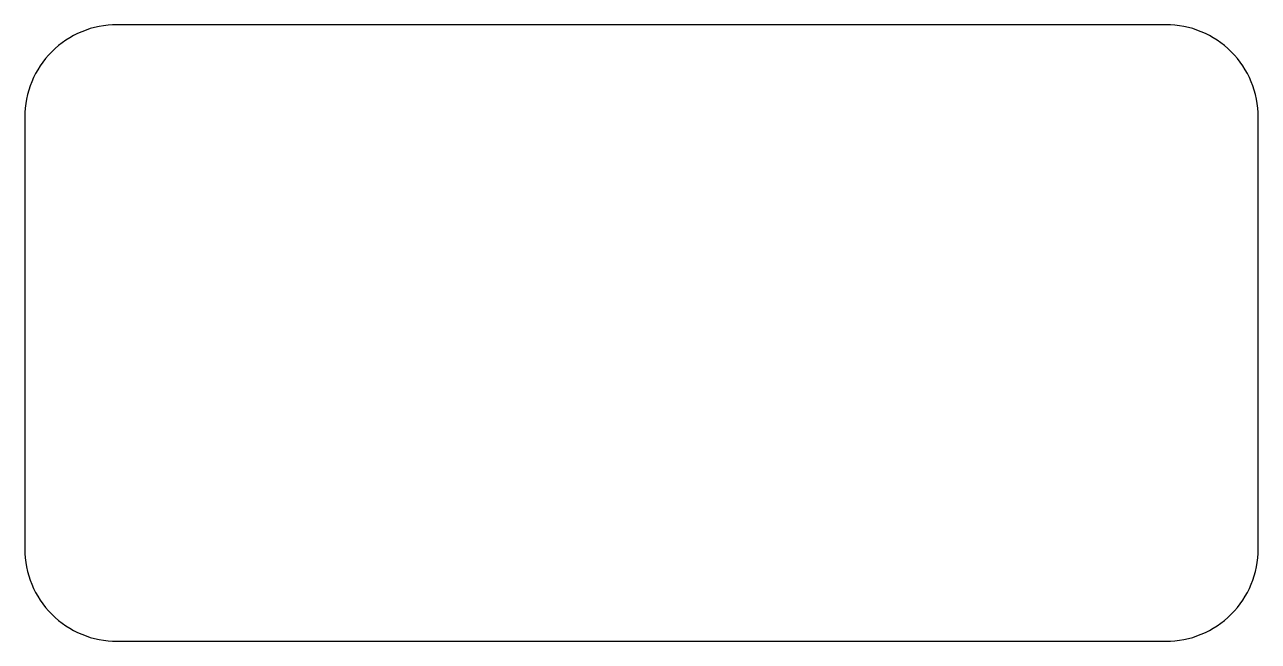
# Model space of a CAD drawing. Extents: x 15 to 215, y -115 to -15.
import ezdxf

# ---------------------------------------------------------------- set-up
doc = ezdxf.new("R2010")
doc.units = 0
doc.layers.add('BLACK', color=7, linetype='CONTINUOUS')

msp = doc.modelspace()

# ---------------------------------------------------------------- linework, layer by layer
at = {"layer": 'BLACK', "linetype": 'CONTINUOUS'}
for p, q in [((199.999996, -15.000002), (29.999992, -15.000001)), ((14.999994, -29.999985), (14.99999, -99.999998)), ((214.99999, -99.99997), (214.999989, -30.000002)), ((30.046484, -115.000002), (199.999988, -114.999989))]:
    msp.add_line(p, q, dxfattribs=at)
at = {"layer": 'BLACK'}
for centre, radius, start, end in [((29.99999, -30), 15, 89.99999236, 180), ((200, -30), 15, -0.00000764, 90.0000382), ((29.99999, -100), 15, -180.00000764, -90), ((200, -100), 14.99999, -90.00004584, 0)]:
    msp.add_arc(centre, radius, start, end, dxfattribs=at)

doc.saveas('drawing.dxf')
